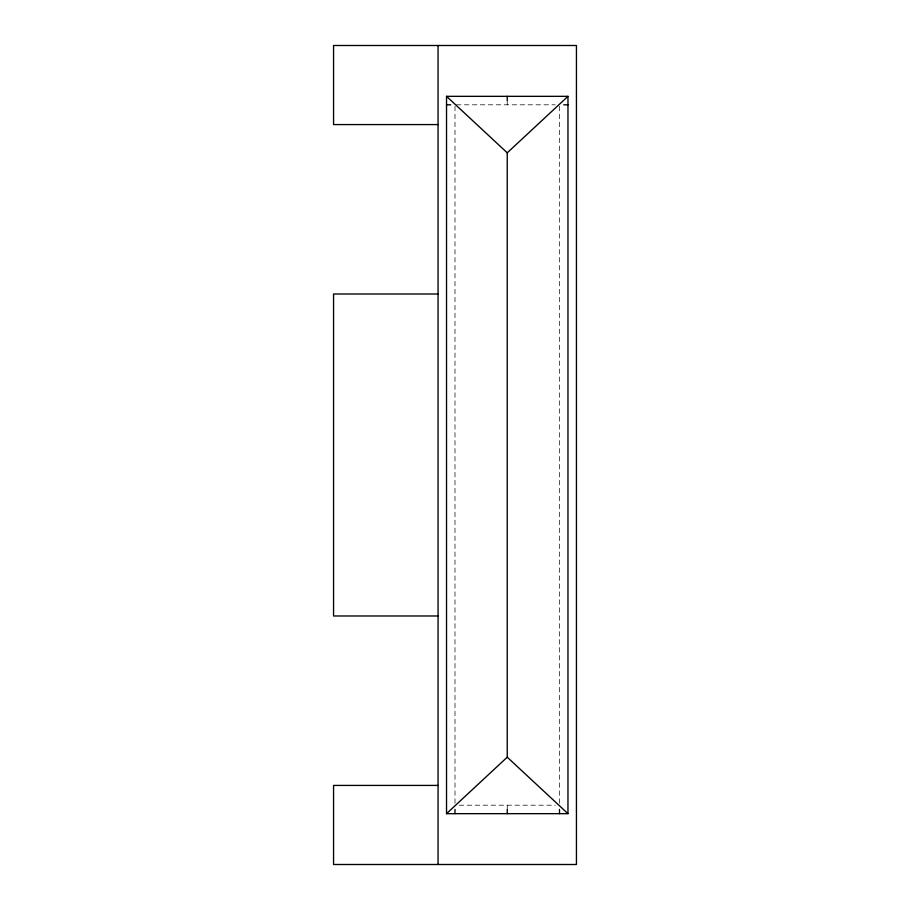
<?xml version="1.0" encoding="UTF-8"?>
<svg xmlns="http://www.w3.org/2000/svg" width="910" height="910" viewBox="0 0 910 910"><rect width="100%" height="100%" fill="white"/><g stroke="black" fill="none" stroke-linecap="round" stroke-linejoin="round"><path stroke-width="0.68" stroke-dasharray="4.55 3.41" d="M456.411 104.809L555.259 104.809M459.232 805.191L555.259 805.191M559.491 106.231L559.491 803.769M507.245 100.566L507.245 104.809M507.245 805.191L507.245 809.434M455 106.231L455 805.191"/><path stroke-width="1.36" d="M446.526 813.665L507.245 757.188L507.245 152.812L567.965 96.335L567.965 813.665L446.526 813.665L446.526 96.335L567.965 96.335M446.526 104.809L450.768 104.809M563.734 104.809L567.965 104.809M438.051 124.579L333.56 124.579L333.56 45.5L576.439 45.5L576.439 864.5L333.56 864.5L333.56 785.421L438.051 785.421M438.051 294.01L333.56 294.01L333.56 615.979L438.051 615.979M446.526 96.335L507.245 152.812M507.245 757.188L567.965 813.665M559.491 809.434L559.491 813.665M507.245 96.335L507.245 100.566M507.245 809.434L507.245 813.665M455 809.434L455 813.665M438.051 45.5L438.051 864.5"/></g></svg>
